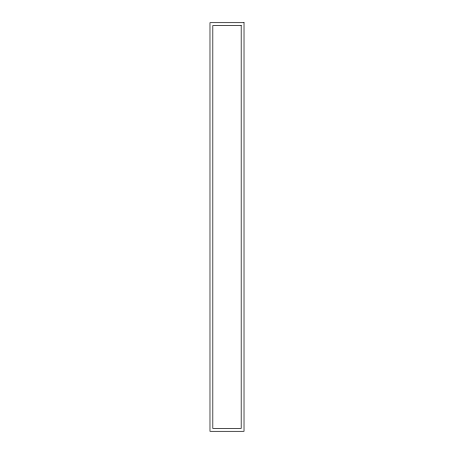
<?xml version="1.0" encoding="UTF-8"?>
<svg xmlns="http://www.w3.org/2000/svg" width="454" height="454" viewBox="0 0 454 454"><rect width="100%" height="100%" fill="white"/><g stroke="black" fill="none" stroke-linecap="round" stroke-linejoin="round"><path stroke-width="0.68" d="M244.025 22.7L209.975 22.7L209.975 431.3L244.025 431.3L244.025 22.7M241.188 25.538L212.812 25.538L212.812 428.462L241.188 428.462L241.188 25.538"/></g></svg>
